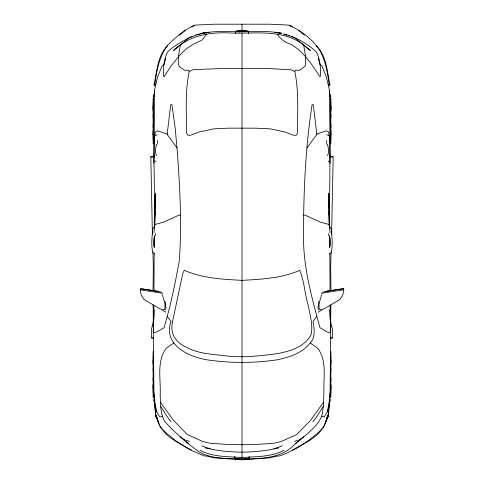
<?xml version="1.0" encoding="UTF-8"?>
<svg xmlns="http://www.w3.org/2000/svg" width="484" height="484" viewBox="0 0 484 484"><rect width="100%" height="100%" fill="white"/><g stroke="black" fill="none" stroke-linecap="round" stroke-linejoin="round"><path stroke-width="0.73" d="M154.771 215.029C154.051 197.781 154.553 180.532 153.942 163.344C154.051 152.865 153.434 142.308 155.376 131.944L157.415 130.837L166.774 133.802L177.023 147.959C179.848 185.493 181.99 223.251 179.31 260.852C175.22 283.334 170.592 305.773 164.052 327.68L157.385 331.703L154.856 332.441L154.541 332.907L153.682 332.429L153.295 330.282L153.966 309.657L153.706 320.033M236.67 30.897C236.101 32.918 243.113 31.164 244.638 31.762L244.62 31.52C245.83 31.327 244.983 31.865 244.837 30.516L244.166 30.323L243.827 30.734M154.644 90.556L153.942 163.344M240.173 30.734L239.435 30.335C238.697 31.611 238.467 31.254 239.38 31.732M306.977 147.959L316.869 134.443L313.317 104.756L312.126 104.514C305.144 149.399 303.407 195.016 303.541 240.397C303.958 270.169 312.277 299.118 319.948 327.68L326.615 331.703L329.144 332.441L329.459 332.907L330.318 332.429L330.705 330.282L330.034 309.657L330.294 320.033M153.186 102.572L153.18 107.974M153.186 105.687L153.192 111.223M153.186 356.03L153.192 364.688M153.894 305.362L153.428 331.153L153.67 321.515M153.979 291.241L154.154 253.326M155.116 210.945L154.571 226.022L154.747 195.209M330.814 139.307L330.808 130.65M330.814 392.772L330.808 384.114M153.186 114.103L153.192 117.672M153.186 367.568L153.192 371.137M154.571 226.022L154.638 220.752M330.814 127.77L330.808 124.2M330.862 304.751L330.705 322.398M330.971 290.793L330.687 267.549L331.038 252.019M330.814 381.235L330.808 377.665M153.186 107.297L153.192 110.503M153.186 360.761L153.192 363.968M154.402 246.737L154.487 236.38M154.559 227.504L154.65 217.104M330.814 134.576L330.808 131.37M330.814 388.041L330.808 384.834M154.559 246.217L154.638 238.89M154.765 226.445L155.539 193.213L155.17 208.725M328.975 408.072L328.509 410.123L328.448 416.107L326.428 418.908L328.503 415.072L330.058 393.208L330.705 330.282M154.239 247.378L154.457 235.581M329.779 156.846L333.18 156.846L331.607 234.262M153.162 134.927L153.18 133.905M153.162 388.392L153.18 387.363M330.82 107.974L330.814 102.572M329.229 215.029C330.215 173.544 330.1 132.065 329.356 90.556M330.82 361.439L330.838 360.411M153.192 130.65L153.186 139.307M154.553 230.426L154.662 224.534L163.429 222.216L178.741 215.223L180.375 215.071M153.192 384.114L153.186 392.772M330.808 111.223L330.814 105.687M329.356 227.432L329.362 220.752M330.808 364.688L330.814 356.03M153.192 131.37L153.186 134.576M153.192 384.834L153.186 388.041M330.808 110.503L330.814 107.297M330.808 363.968L330.814 360.761M153.428 331.153L153.664 321.34M153.7 319.833L153.833 314.552M173.78 342.993L166.139 348.383C156.374 361.863 160.93 379.232 160.198 394.666C160.47 403.614 160.325 413.124 164.518 421.274C174.536 432.291 185.85 442.207 197.841 451.04C210.891 459.727 227.184 457.67 242 459.449C259.509 458.106 279.274 459.274 292.929 446.054C302.748 436.477 316.227 429.102 321.739 416.113C324.286 404.896 323.723 393.353 323.977 381.943C324.407 370.454 325.073 358.112 317.861 348.383L310.22 342.993C302.312 353.017 289.42 357.289 277.35 359.775C253.961 363.272 230.039 363.272 206.65 359.775C187.992 356.641 162.914 344.566 170.997 321.418L167.319 316.59M155.025 408.072L155.491 410.123L155.515 415.95L157.572 418.908L155.497 415.072L153.942 393.208L153.295 330.282M154.414 96.377L154.662 89.77L157.59 77.101L162.061 65.842L163.894 64.681L165.861 58.268M153.192 124.2L153.186 127.77M153.192 377.665L153.186 381.235M330.808 117.672L330.814 114.103M330.808 371.137L330.814 367.568M326.349 143.155L326.458 140.414M328.448 233.554L328.533 235.611M153.204 125.084L153.192 125.368M153.204 378.542L153.192 378.833M330.796 116.795L330.808 116.505M330.796 370.26L330.808 369.97M321.866 293.685L321.618 293.225L343.773 289.813L342.775 295.143L340.077 299.324L324.716 308.544L321.721 309.712L319.555 309.421C318.067 305.961 319.688 301.653 320.602 298.102M329.664 399.778L329.084 406.965L327.305 411.951L324.099 417.075L321.739 416.113M330.058 154.838L329.876 156.883L333.18 156.846M154.686 86.206C156.344 72.031 158.849 57.148 167.464 45.357C175.662 37.407 184.64 28.955 195.494 25.071L214.491 24.2L269.509 24.2L288.506 25.071C300.848 30.371 312.906 39.289 320.081 50.929C325.835 61.74 327.946 74.155 329.314 86.206M167.131 134.443L170.683 104.756L171.874 104.514L175.057 126.893L177.023 147.959M330.058 393.208L328.981 403.13L327.305 411.951M153.265 96.6L153.591 94.186M330.409 401.151L330.735 399.282M155.146 84.815L153.997 84.664C157.106 71.59 157.282 55.624 167.7 45.78M153.549 338.153L151.619 337.977L151.619 328.678L153.652 319.857M330.409 94.186L330.735 96.056L330.372 97.925L330.372 143.954M155.467 235.611L155.552 233.554M249.048 458.312L249.345 456.944M235.865 31.49L235.478 33.378M180.338 45.024C179.286 51.891 177.253 59.387 178.989 66.254L184.579 70.295L188.476 70.095L189.226 71.378C184.973 91.621 186.437 112.693 186.655 133.275L187.798 135.224L190.103 135.345L199.481 131.902L213.65 128.877L227.825 128.187L242 128.145L256.175 128.187L270.35 128.877L284.519 131.902L293.897 135.345L296.202 135.224L297.345 133.275C297.563 112.693 299.027 91.621 294.774 71.378L295.524 70.095L299.421 70.295L305.011 66.254C306.747 59.387 304.714 51.891 303.662 45.024C282.807 28.738 254.832 33.928 230.269 32.972C210.032 31.835 188.397 35.598 173.623 50.548L189.758 37.292L195.542 35.447M235.496 33.184L235.902 31.321M318.793 301.471L318 308.302L318.321 309.179M249.272 456.975L248.921 458.36L249.308 456.975M320.801 297.436L321.606 294.762M284.798 33.977L285.56 34.552M165.679 309.179L166 308.302L165.207 301.471M329.882 253.495L329.743 253.864L329.483 253.616M140.082 289.801L140.675 288.676L158.498 291.416M330.451 327.359L331.365 325.345L330.348 319.857M154.426 236.138C153.718 239.556 152.418 244.124 154.493 247.33M324.147 425.509L328.485 415.95L328.509 410.123M316.869 134.443L317.226 133.802L326.585 130.837L328.624 131.944L329.906 141.806L330.058 163.344M323.748 426.114C317.601 438.28 303.547 443.441 292.548 450.211M323.318 406.294L317.165 416.137L312.882 421.824M310.22 342.993C315.804 337.166 314.255 328.594 313.003 321.418L316.681 316.59M323.627 402.18L310.516 420.366L296.801 434.505L281.174 441.523L274.313 443.193L254.723 444.566L242 444.736L229.277 444.566L209.687 443.193L202.826 441.523L187.199 434.505L173.484 420.366L160.373 402.18M326.428 418.908L328.448 416.107L328.503 415.072L325.659 421.866L328.696 413.288L324.328 425.962L323.143 427.717L317.377 433.374L307.903 440.948L298.325 447.24L286.268 453.423L279.891 455.88L273.315 456.557M327.462 155.564C329.543 152.357 328.243 147.789 327.535 144.371L326.494 143.845M329.507 247.33C331.582 244.124 330.282 239.556 329.574 236.138M329.12 160.984L328.134 161.789M331.032 252.932C332.901 246.15 332.036 238.83 331.613 231.872L331.141 231.824M206.813 33.916L202.04 40.063L192.898 44.437L186.897 48.4L182.389 52.508L178.675 56.404L171.015 66.102L164.149 76.678L163.35 75.915C163.386 67.917 163.822 59.26 167.531 52.048C173.623 45.593 182.214 41.848 189.758 37.292M237.118 31.272L239.429 30.801M235.393 458.396L248.607 458.396M154.517 253.616L154.257 253.864L154.118 253.495M246.876 31.448L244.559 31.708M164.971 310.026L165.407 309.639M179.564 35.241L185.233 30.389M295.167 443.834L303.722 436.743M238.987 458.602L238.14 458.602M245.86 458.602L245.013 458.602M245.267 458.523L244.093 458.523M190.478 37.577L192.408 36.415M331.486 231.727L330.79 227.48L329.495 226.827M318.182 312.174L321.582 310.292M239.907 458.523L238.733 458.523M278.657 447.96C255.007 453.472 228.993 453.472 205.343 447.96M282.202 445.704L278.106 447.531L273.787 448.511M157.506 143.845L156.465 144.371C155.757 147.789 154.457 152.357 156.538 155.564M283.981 450.265C271.228 457.12 256.054 456.515 242 457.507C227.946 456.515 212.772 457.12 200.019 450.265M343.089 288.791L343.543 288.857L343.918 289.801M275.015 456.231L271.228 457.785L242 459.8L212.772 457.785L208.985 456.231M189.226 71.378L193.037 69.793L196.607 69.43L227.002 68.45L270.078 68.655L290.963 69.793L294.774 71.378M162.261 416.113L159.901 417.075L156.695 411.951L154.916 406.965L154.335 399.778M294.502 441.462L297.835 440.101M299.166 439.551L301.834 438.462M155.364 135.484L157.137 134.848M154.505 226.827L153.21 227.48L152.514 231.727M196.794 35.06L199.299 34.285M195.264 35.132L202.469 33.208L208.507 32.44M199.928 34.092L201.265 33.874M325.502 291.416L343.313 288.676L341.879 288.9M325.581 291.404L339.798 289.22M340.355 289.123L341.214 289.002M324.958 291.791L322.513 292.118M328.854 84.815L330.003 84.664C326.894 71.59 326.718 55.624 316.3 45.78M209.197 32.41L202.469 33.208C213.553 31.103 224.903 31.424 236.138 31.285M240.518 31.351L243.482 31.351M237.196 30.752L246.804 30.752M151.619 337.977L152.871 337.844M152.859 231.824L152.387 231.872C151.964 238.83 151.099 246.15 152.968 252.932M330.451 338.153L332.381 337.977L332.381 328.678L331.365 325.345M329.199 232.042L330.639 231.975M242.92 31.182L241.08 31.182M244.638 31.762L247.645 31.514L247.33 30.897M247.862 31.285C259.097 31.424 270.447 31.103 281.531 33.208L274.803 32.41M153.997 84.664L155.388 84.664M328.612 84.664L330.003 84.664M152.393 234.262L150.82 156.846L154.221 156.846M150.82 156.846L154.124 156.883L153.942 154.838M244.862 30.801L246.882 31.272M239.441 31.708L237.124 31.448M153.361 231.975L154.801 232.042M303.625 215.071L305.259 215.223L320.571 222.216L329.338 224.534L329.447 230.426M275.493 32.44L277.683 32.646M210.685 456.557L204.109 455.88L192.426 450.87L185.674 447.24L176.097 440.948L166.623 433.374L160.857 427.717L159.672 425.962L155.303 413.288L158.341 421.866L155.497 415.072L155.552 416.107L155.491 410.123M331.129 337.844L332.381 337.977M161.487 292.118L159.042 291.791M142.121 288.9L140.911 288.791M144.202 289.22L158.419 291.404M142.786 289.002L143.645 289.123M283.043 33.868L284.09 34.134M210.213 448.511L205.894 447.531L201.798 445.704M278.808 32.888L280.145 33.208M279.806 33.106L278.627 32.839M287.206 35.06L284.701 34.285L286.939 34.999M288.458 35.447C298.809 38.647 308.574 44.788 316.469 52.048C320.178 59.26 320.614 67.917 320.65 75.915L319.851 76.678C312.101 64.578 303.825 51.836 291.102 44.437C285.215 42.495 280.321 39.246 277.187 33.916M288.258 35.489L288.73 35.641M286.111 34.733L287.351 35.138M326.863 134.848L328.636 135.484M182.166 438.462L184.834 439.551M186.165 440.101L189.498 441.462M289.075 35.816L289.595 36.052M191.452 450.211C180.453 443.441 166.399 438.28 160.252 426.114M162.418 310.292L165.818 312.174M291.592 36.415L293.522 37.577M155.866 161.789L154.88 160.984M294.242 37.292L310.377 50.548L303.662 45.024M180.278 436.743L188.833 443.834M298.767 30.389L304.436 35.241M318.593 309.639L319.029 310.026M171.118 421.824L166.835 416.137L160.682 406.294M157.572 418.908L155.515 415.95L159.853 425.509M152.635 325.345L153.549 327.359M318.139 58.268L320.106 64.681L321.939 65.842L326.41 77.101L329.338 89.77L329.586 96.377M163.398 298.102C164.312 301.653 165.933 305.961 164.445 309.421L162.279 309.712L159.284 308.544L143.923 299.324L141.225 295.143L140.227 289.813L162.382 293.225L162.134 293.685M162.394 294.762L163.199 297.436M248.522 33.378L248.135 31.49M234.692 456.975L235.079 458.36L234.728 456.975M248.098 31.321L248.504 33.184M234.655 456.944L234.952 458.312M329.441 227.504L328.884 210.945M153.265 96.056L153.628 97.925L153.628 143.954M156.695 411.951L155.019 403.13L153.942 393.208M153.265 399.282L153.591 401.151M330.808 125.368L330.796 125.084M330.808 378.833L330.796 378.542M153.192 116.505L153.204 116.795M153.192 369.97L153.204 370.26M157.542 140.414L157.651 143.155M329.398 225.199L329.429 226.022L329.253 195.209M328.83 208.725L328.461 193.213L329.235 226.445M330.167 314.552L330.3 319.833M330.336 321.34L330.572 331.153L330.106 305.362M330.33 321.515L330.572 331.153M152.962 252.019L153.313 267.549L153.029 290.793M329.543 235.581L329.761 247.378M154.602 225.199L154.644 227.432M330.82 133.905L330.838 134.927M330.82 387.363L330.838 388.392M153.162 360.411L153.18 361.439M329.846 253.326L330.021 291.241M329.362 238.89L329.441 246.217M329.35 217.104L329.429 226.022M153.295 322.398L153.138 304.751M329.513 236.38L329.598 246.737M330.881 98.083L330.881 143.796M330.881 351.547L330.881 397.255M330.735 96.056L330.735 96.6M330.372 351.384L330.372 397.418M242 24.2L242 30.728M242 32.93L242 457.507M153.628 351.384L153.628 397.418M153.119 98.083L153.119 143.796M153.119 351.547L153.119 397.255M154.826 196.292L154.68 214.823L154.826 196.292M172.461 322.054C169.92 333.797 175.577 342.176 186.037 347.076C198.724 354.173 213.674 354.209 227.716 356.091C244.148 357.894 260.592 355.734 276.896 353.719C289.607 351.342 305.821 346.816 311.327 333.833C312.87 324.244 310.044 314.836 308.235 305.507C304.769 293.969 304.363 281.41 299.711 270.332C281.591 278.306 261.499 279.262 242 280.357C222.501 279.262 202.409 278.306 184.289 270.332L182.813 273.242L172.461 322.054M194.399 25.204L191.894 26.832L194.399 25.204M292.1 26.814L289.601 25.204L292.106 26.832M329.332 214.872L329.174 196.292L329.32 214.823"/></g></svg>
